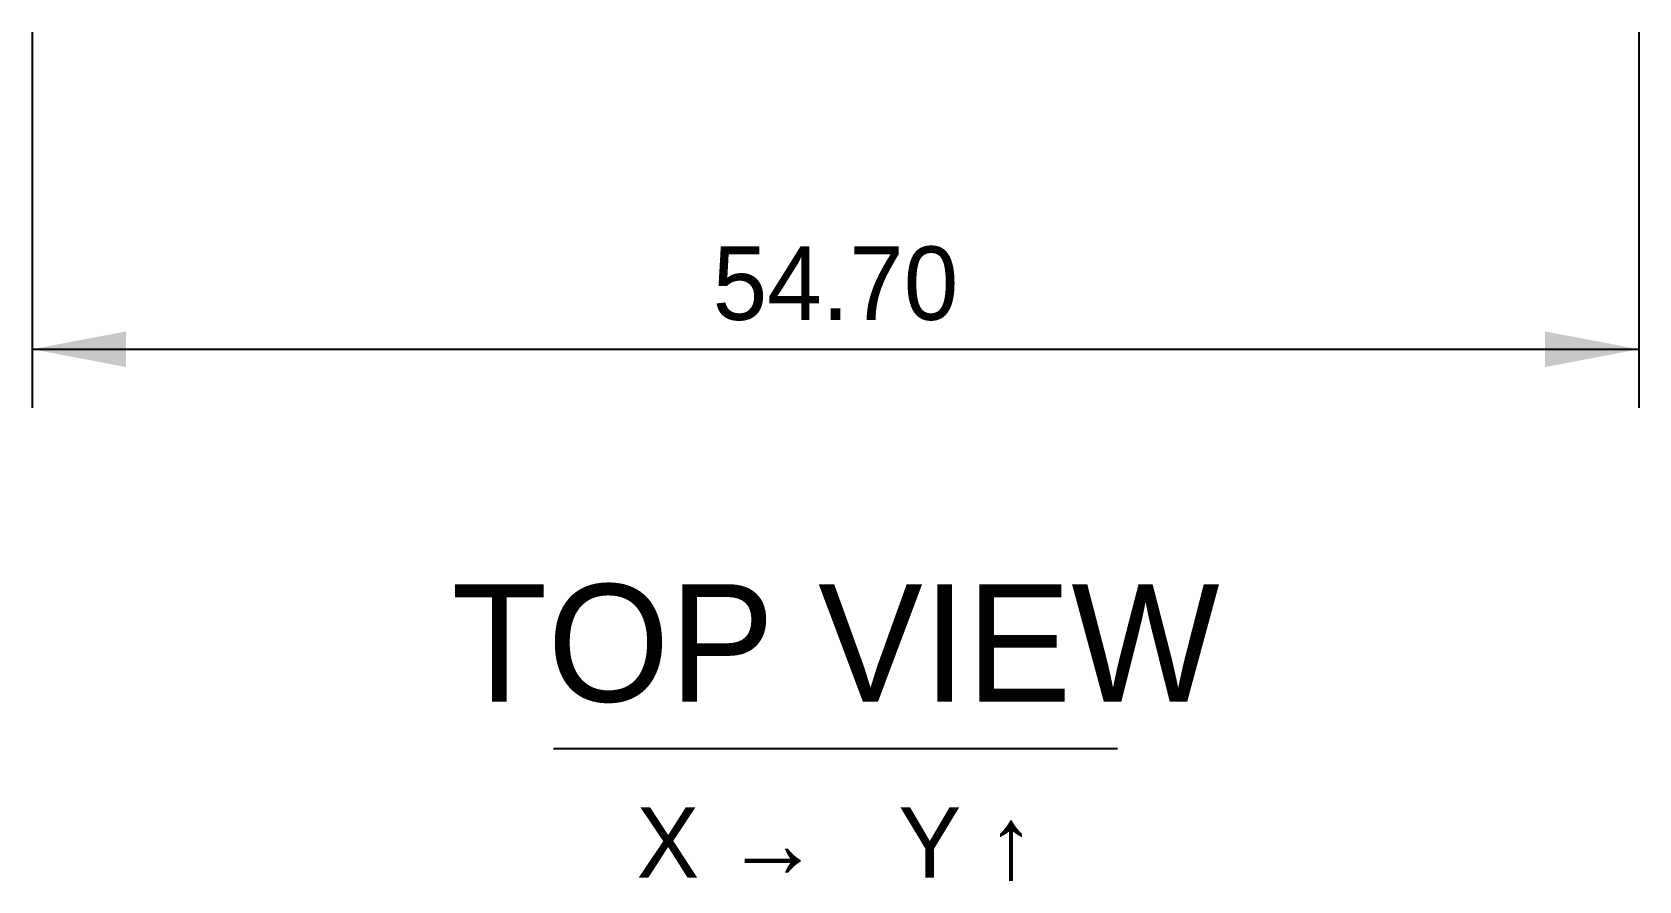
# Model space of a CAD drawing. Header units: millimetres. Extents: x 5 to 430, y 5 to 292.
# Drawn here: x 98.9 to 153.6, y 161.9 to 190.8 of the extents above; entities that cross this region are included whole.
import ezdxf
from ezdxf.enums import TextEntityAlignment as Align

# ---------------------------------------------------------------- set-up
doc = ezdxf.new("R2010")
doc.units = ezdxf.units.MM
doc.layers.add('DIM', color=3, linetype='CONTINUOUS')
doc.layers.add('TEXT', color=3, linetype='CONTINUOUS')

msp = doc.modelspace()

# ---------------------------------------------------------------- linework, layer by layer
at = {"layer": 'DIM'}
for p, q in [((98.856583, 190.756343), (98.856583, 177.956343)), ((153.556583, 190.756343), (153.556583, 177.956343)), ((98.856583, 179.956343), (153.556583, 179.956343))]:
    msp.add_line(p, q, dxfattribs=at)
for points in [[(98.856583, 179.956343), (102.056583, 179.348343), (102.056583, 180.564343)], [(153.556583, 179.956343), (150.356583, 180.564343), (150.356583, 179.348343)]]:
    msp.add_solid(points, dxfattribs=at)
at = {"layer": 'TEXT'}
msp.add_line((116.606583, 166.356343), (135.806583, 166.356343), dxfattribs=at)

# ---------------------------------------------------------------- texts
for s, height, p in [('54.70', 2.5, (126.206583, 180.956343)), ('TOP VIEW', 4, (126.206583, 167.956343)), ('X →   Y ↑', 2.4, (126.206583, 161.956343))]:
    msp.add_text(s, height=height, dxfattribs=at).set_placement(p, align=Align.CENTER)

doc.saveas('drawing.dxf')
